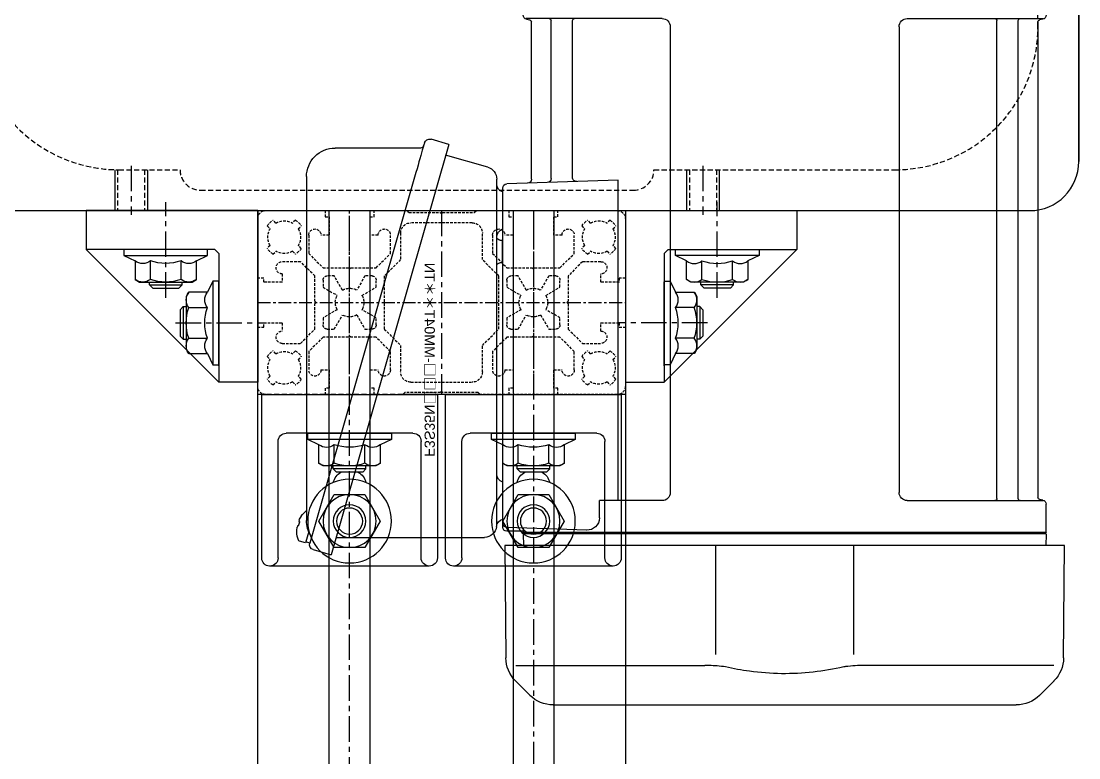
# Model space of a CAD drawing. Header units: inches. Extents: x 0 to 77285, y -118 to 40065.
# Drawn here: x 21707.9 to 21966.8, y 2264.9 to 2445.2 of the extents above; entities that cross this region are included whole.
import ezdxf

# ---------------------------------------------------------------- set-up
doc = ezdxf.new("R2010")
doc.units = ezdxf.units.IN
doc.header["$LTSCALE"] = 5
doc.header["$MEASUREMENT"] = 0
doc.linetypes.add('CENTER', pattern=[2, 1.25, -0.25, 0.25, -0.25])
doc.linetypes.add('HIDDEN', pattern=[0.375, 0.25, -0.125])
for name, color, linetype in [('11', 1, 'CENTER'), ('22', 2, 'HIDDEN'), ('44', 4, 'Continuous'), ('55', 5, 'Continuous'), ('A', 8, 'Continuous'), ('BOM-T', 4, 'Continuous'), ('T', 3, 'Continuous')]:
    doc.layers.add(name, color=color, linetype=linetype)
doc.styles.get("Standard").update_dxf_attribs({"font": 'arial.ttf'})

# ---------------------------------------------------------------- blocks, each defined once
blk = doc.blocks.new('A$C65cb6dcf')
for p, q in [((0, 0), (0, -274.5)), ((-268, -286.5), (-12, -286.5))]:
    blk.add_line(p, q)
blk.add_arc((-12, -274.5), 12, 270, 0)
blk = doc.blocks.new('A$C58fd9bc3')
for p, q in [((0, -274.5), (0, 0)), ((-268, -286.5), (-12, -286.5))]:
    blk.add_line(p, q)
blk.add_arc((-12, -274.5), 12, 270, 0)
at = {"layer": '11'}
for p, q in [((-232, -275.5), (-232, -287.5)), ((-92, -275.5), (-92, -287.5))]:
    blk.add_line(p, q, dxfattribs=at)
at = {"layer": '22'}
for p, q in [((-10, -241.5), (-10, -88.19)), ((-235.32, -276.5), (-235.32, -286.5)), ((-235, -276.5), (-220, -276.5)), ((-228.68, -276.5), (-228.68, -286.5)), ((-104, -276.5), (-45, -276.5)), ((-95.32, -276.5), (-95.32, -286.5)), ((-88.68, -276.5), (-88.68, -286.5)), ((-215, -281.5), (-109, -281.5))]:
    blk.add_line(p, q, dxfattribs=at)
for centre, radius, start, end in [((-235, -241.5), 35, 180, 270), ((-45, -241.5), 35, 270, 0), ((-215, -276.5), 5, 180, 270), ((-109, -276.5), 5, 270, 0)]:
    blk.add_arc(centre, radius, start, end, dxfattribs=at)
at = {"layer": 'T'}
for p, q in [((-236, -276.5), (-236, -286.5)), ((-228, -276.5), (-228, -286.5)), ((-96, -276.5), (-96, -286.5)), ((-88, -276.5), (-88, -286.5))]:
    blk.add_line(p, q, dxfattribs=at)
blk = doc.blocks.new('A$C6a1ff33b')
for name in ['A$C58fd9bc3', 'A$C65cb6dcf']:
    blk.add_blockref(name, (0, -9))
blk = doc.blocks.new('A$C710ee95d')
for p, q in [((-334.5, 68.26), (-307, 68.5)), ((-307, 68.5), (-307, -68.5)), ((54, 68), (-140, 68)), ((-340.08, 65.92), (-343.66, 62.34)), ((-336.34, 65.84), (-336.34, 19.58)), ((2, 66.92), (-88, 66.92)), ((-304.2, 64), (-307, 63.93)), ((-304.2, 64), (-304, 63.81)), ((-303.7, 64), (-304, 63.83)), ((-304, -63.83), (-304, 63.83)), ((-304, -63.81), (-304, 63.81)), ((-303.7, 64), (-296.84, 64)), ((-303.7, -64), (-303.7, 64)), ((-295.98, 30), (-296, 63.34)), ((-295.85, 63.17), (-295.72, 62.41)), ((-178.15, 63.17), (-178.28, 62.41)), ((-177.98, 30), (-178, 63.34)), ((-177.16, 64), (-170.3, 64)), ((-170.3, 64), (-170, 63.83)), ((-170.3, -64), (-170.3, 64)), ((-170, 64), (-149.8, 64)), ((-170, 64), (-170, -64)), ((-170, 64), (-170, -64)), ((-170, 64), (-170, -64)), ((-170, 63.83), (-170, -63.83)), ((-93.12, 62.5), (7.12, 62.5)), ((-178.77, 62), (-295.23, 62)), ((-143.82, 32.44), (-98.44, 60.97)), ((-95.06, 59.23), (-95.89, 62.11)), ((9.06, 59.23), (9.89, 62.11)), ((57.82, 32.44), (12.44, 60.97)), ((-295.5, 57.17), (-178.5, 57.17)), ((-142.23, 29.9), (-96.84, 58.43)), ((-93.12, 59.5), (7.12, 59.5)), ((56.23, 29.9), (10.84, 58.43)), ((-346, -56.69), (-346, 56.69)), ((-295.5, 51.93), (-178.5, 51.93)), ((68, -54), (68, 54)), ((-147.25, 28.81), (-144.63, 27.36)), ((61.25, 28.81), (58.63, 27.36)), ((-179.98, 28), (-293.98, 28)), ((-154, -23.97), (-154, 23.97)), ((-152.92, -23.97), (-152.92, 23.97)), ((-148.5, -23.97), (-148.5, 23.97)), ((-145.5, -23.97), (-145.5, 23.97)), ((59.5, -23.97), (59.5, 23.97)), ((62.5, -23.97), (62.5, 23.97)), ((66.92, -23.97), (66.92, 23.97)), ((-307, 16.87), (-333.64, 16.84)), ((-155, 17.71), (-154, 17.71)), ((-155, -17.71), (-155, 17.71)), ((20.8, 5), (16.77, 5)), ((20.8, -5), (20.8, 5)), ((20.8, -5), (16.77, -5)), ((-333.64, -16.84), (-307, -16.87)), ((-155, -17.71), (-154, -17.71)), ((-336.34, -65.84), (-336.34, -19.57)), ((-180, -28), (-294, -28)), ((-147.25, -28.81), (-144.63, -27.36)), ((61.25, -28.81), (58.63, -27.36)), ((-296, -30), (-296, -45.37)), ((-178, -30), (-178, -63.34)), ((-142.23, -29.9), (-96.84, -58.43)), ((56.23, -29.9), (10.84, -58.43)), ((-143.82, -32.44), (-98.44, -60.97)), ((57.82, -32.44), (12.44, -60.97)), ((-296, -40.79), (-217.51, -40.79)), ((-217.51, -40.79), (-218.47, -68.03)), ((-300.22, -45.37), (-296, -45.37)), ((-303.22, -48.47), (-302.53, -68.03)), ((-216.89, -51.93), (-178.5, -51.93)), ((-217.14, -57.17), (-178.5, -57.17)), ((-95.06, -59.23), (-95.89, -62.11)), ((-93.12, -59.5), (7.12, -59.5)), ((9.06, -59.23), (9.89, -62.11)), ((-217.31, -62), (-178.77, -62)), ((-343.66, -62.34), (-340.08, -65.92)), ((-304.2, -64), (-307, -63.93)), ((-304.2, -64), (-304, -63.81)), ((-303.7, -64), (-304, -63.83)), ((-302.66, -64), (-303.7, -64)), ((-303.5, -64), (-303.5, -68)), ((-178.15, -63.17), (-178.28, -62.41)), ((-170.5, -64), (-177.16, -64)), ((-170.5, -64), (-170.3, -64)), ((-170.3, -64), (-170, -63.83)), ((-170, -64), (-149.8, -64)), ((-93.12, -62.5), (7.12, -62.5)), ((2, -66.92), (-88, -66.92)), ((-307, -68.5), (-334.49, -68.26)), ((-302.5, -69), (-219.47, -69)), ((-300.56, -69), (-291.44, -69)), ((-237.8, -69.1), (-232.2, -69.1)), ((-237.8, -69.1), (-237.8, -69.7)), ((-232.2, -69.7), (-232.2, -69.1)), ((-229.56, -69), (-220.44, -69)), ((54, -68), (-140, -68)), ((-302.18, -70.5), (-217.27, -70.5)), ((-305, -109.84), (-305, -73.5)), ((-214.38, -72.68), (-211.45, -83.02)), ((-208.78, -82.25), (-309.23, -111.05)), ((-208.78, -82.25), (-207.54, -86.57)), ((-215.64, -90.25), (-306.38, -116.27)), ((-209.68, -89.14), (-209.68, -110.05)), ((-307.99, -115.38), (-309.23, -111.05)), ((-306.38, -116.27), (-306.1, -117.23)), ((-303.58, -116.51), (-306.31, -117.29)), ((-306.31, -117.29), (-305.88, -118.77)), ((-302.2, -118.99), (-302.13, -119.23)), ((-301.14, -118.95), (-301.21, -118.71)), ((-300.8, -118.85), (-301.14, -118.95)), ((-216.68, -117.05), (-300.89, -117.05)), ((-302.13, -119.23), (-302.46, -119.33))]:
    blk.add_line(p, q)
blk.add_lwpolyline([(-208.43, -88.18), (-208.48, -88.2), (-208.64, -88.24), (-208.9, -88.32), (-209.25, -88.42), (-209.7, -88.55), (-210.24, -88.7), (-210.86, -88.88), (-211.54, -89.08), (-212.29, -89.29), (-213.08, -89.52), (-213.91, -89.75), (-214.77, -90), (-215.64, -90.25)])
for centre, radius in [((-140, 54), 7), ((54, 54), 7), ((0, 0), 47.5), ((0, 0), 45.5), ((0, 0), 42.5), ((0, 0), 41.92), ((0, 0), 36.58), ((0, 0), 36), ((0, 0), 24.5), ((-140, -54), 7), ((54, -54), 7)]:
    blk.add_circle(centre, radius)
for centre, radius, start, end in [((-334.43, 60.26), 8, 90.5, 135), ((-140, 54), 14, 29.8995, 230.5294), ((-88, 2), 66, 90, 120.0269), ((2, 2), 66, 59.9731, 90), ((54, 54), 14, 309.4706, 150.1005), ((-140, 54), 12.92, 29.8995, 230.5294), ((-88, 2), 64.92, 90, 120.0269), ((2, 2), 64.92, 59.9731, 90), ((54, 54), 12.92, 309.4706, 150.1005), ((-338, 56.69), 8, 135, 180), ((-296.84, 63), 1, 10, 90), ((-295.23, 62.5), 0.5, 190, 270), ((-178.77, 62.5), 0.5, 270, 350), ((-177.16, 63), 1, 90, 170), ((-93.12, 52.5), 10, 90, 122.1523), ((7.12, 52.5), 10, 57.8477, 90), ((-123.53, 63.47), 6.08, 209.8995, 300.0269), ((-123.53, 63.47), 5, 209.8995, 300.0269), ((37.53, 63.47), 6.08, 239.9731, 330.1005), ((37.53, 63.47), 5, 239.9731, 330.1005), ((-295.5, 57.67), 0.5, 180, 270), ((-178.5, 57.67), 0.5, 270, 360), ((-93.12, 52.5), 7, 90, 122.1523), ((7.12, 52.5), 7, 57.8477, 90), ((-295.5, 51.43), 0.5, 90, 180), ((-178.5, 51.43), 0.5, 360, 90), ((-152.08, 39.33), 6.08, 311.4786, 50.5294), ((66.08, 39.33), 6.08, 129.4706, 228.5214), ((-152.08, 39.33), 5, 311.4786, 50.5294), ((66.08, 39.33), 5, 129.4706, 228.5214), ((-138.5, 23.97), 15.5, 131.4786, 180), ((-138.5, 23.97), 14.42, 131.4786, 180), ((52.5, 23.97), 14.42, 0, 48.5214), ((52.5, 23.97), 15.5, 0, 48.5214), ((-138.5, 23.97), 10, 122.1523, 180), ((52.5, 23.97), 10, 0, 57.8477), ((-293.98, 30), 2, 180, 270), ((-179.98, 30), 2, 270, 360), ((-138.5, 23.97), 7, 122.1523, 180), ((52.5, 23.97), 7, 0, 57.8477), ((0, 0), 17.5, 16.6015, 343.3985), ((-138.5, -23.97), 15.5, 180, 228.5214), ((-138.5, -23.97), 14.42, 180, 228.5214), ((-138.5, -23.97), 10, 180, 237.8477), ((-138.5, -23.97), 7, 180, 237.8477), ((52.5, -23.97), 7, 302.1523, 0), ((52.5, -23.97), 10, 302.1523, 0), ((52.5, -23.97), 14.42, 311.4786, 0), ((52.5, -23.97), 15.5, 311.4786, 0), ((-294, -30), 2, 90, 180), ((-180, -30), 2, 0, 90), ((-152.08, -39.33), 5, 309.4706, 48.5214), ((-152.08, -39.33), 6.08, 309.4706, 48.5214), ((66.08, -39.33), 6.08, 131.4786, 230.5294), ((66.08, -39.33), 5, 131.4786, 230.5294), ((-140, -54), 14, 129.4706, 330.1005), ((54, -54), 14, 209.8995, 50.5294), ((-300.22, -48.37), 3, 90, 182), ((-140, -54), 12.92, 129.4706, 330.1005), ((54, -54), 12.92, 209.8995, 50.5294), ((-216.89, -50.93), 1, 178, 270), ((-178.5, -51.43), 0.5, 270, 0), ((-338, -56.69), 8, 180, 224.9998), ((-217.14, -58.17), 1, 90, 178), ((-178.5, -57.67), 0.5, 0, 90), ((-123.53, -63.47), 6.08, 59.9731, 150.1005), ((-123.53, -63.47), 5, 59.9731, 150.1005), ((-88, -2), 66, 239.9731, 270), ((-88, -2), 64.92, 239.9731, 270), ((-93.12, -52.5), 7, 237.8477, 270), ((2, -2), 64.92, 270, 300.0269), ((2, -2), 66, 270, 300.0269), ((7.12, -52.5), 7, 270, 302.1523), ((37.53, -63.47), 6.08, 29.8995, 120.0269), ((37.53, -63.47), 5, 29.8995, 120.0269), ((-217.31, -63), 1, 90, 178), ((-178.77, -62.5), 0.5, 10, 90), ((-93.12, -52.5), 10, 237.8477, 270), ((7.12, -52.5), 10, 270, 302.1523), ((-177.16, -63), 1, 190, 270), ((-334.42, -60.26), 8, 224.9998, 269.5), ((-302.5, -68), 1, 180, 270), ((-301.53, -68), 1, 182, 270), ((-302.5, -68.53), 2, 275.7392, 346.2628), ((-289.5, -68.5), 2, 194.4775, 270), ((-238.6, -69.7), 0.8, 270, 0), ((-231.4, -69.7), 0.8, 180, 267.2245), ((-231.5, -68.5), 2, 270, 345.5225), ((-218.5, -68.5), 2, 194.4775, 270), ((-219.47, -68), 1, 270, 358), ((-302, -73.5), 3, 95.7392, 180), ((-217.27, -73.5), 3, 15.8235, 90), ((-208.79, -86.93), 1.3, 286, 16), ((-208.88, -89.14), 0.8, 106, 180), ((-216.68, -110.05), 7, 270, 0), ((-306.74, -115.02), 1.3, 196, 286), ((-304.97, -116.7), 0.8, 58.4666, 106), ((-300.89, -110.05), 7, 238.4666, 270), ((-305.54, -118.68), 0.36, 196.0043, 249.6459), ((-303.4, -112.92), 6.5, 249.6459, 268.1417), ((-303.67, -111.97), 7.18, 281.89, 290.1186), ((-303.4, -112.92), 6.48, 293.7011, 303.8394), ((-303.4, -112.92), 6.5, 303.8669, 320.5592), ((-303.4, -112.92), 6.48, 268.1692, 278.3075)]:
    blk.add_arc(centre, radius, start, end)
for points, knots in [([(-336.34, 19.58), (-336.34, 18.05), (-336.44, 16.49), (-336.65, 14.75), (-336.67, 14.61), (-336.69, 14.46)], [0, 0, 0, 0, 0.8950807, 0.8950807, 0.9773939, 0.9773939, 0.9773939, 0.9773939]), ([(-336.69, 14.46), (-337.25, 11.98), (-337.68, 9.49), (-338.25, 4.41), (-338.38, 1.82), (-338.32, -3.39), (-338.12, -6.01), (-337.49, -10.56), (-337.13, -12.52), (-336.69, -14.46)], [0.0043593, 0.0043593, 0.0043593, 0.0043593, 0.2631174, 0.2631174, 0.5281137, 0.5281137, 0.79311, 0.79311, 0.9956447, 0.9956447, 0.9956447, 0.9956447]), ([(-336.69, -14.46), (-336.5, -15.84), (-336.39, -17.2), (-336.34, -18.89), (-336.34, -19.23), (-336.34, -19.58)], [0.0226079, 0.0226079, 0.0226079, 0.0226079, 0.7980513, 0.7980513, 1, 1, 1, 1])]:
    blk.add_open_spline(points, degree=3, knots=knots)
at = {"layer": '11'}
for p, q in [((-140, 45), (-140, 63)), ((54, 45), (54, 63)), ((-149, 54), (-131, 54)), ((45, 54), (63, 54)), ((0, -48.5), (0, 48.5)), ((-48.5, 0), (48.5, 0)), ((-140, -63), (-140, -45)), ((54, -63), (54, -45)), ((-149, -54), (-131, -54)), ((45, -54), (63, -54))]:
    blk.add_line(p, q, dxfattribs=at)
at = {"layer": 'T'}
for centre in [(-140, 54), (54, 54), (-140, -54), (54, -54)]:
    blk.add_circle(centre, 8, dxfattribs=at)
at = {"layer": 'BOM-T'}
blk.add_text('F3S35N□□□-MM04T＊＊TN', height=2.5, dxfattribs=at).set_placement((-285.28, -88.14))
blk = doc.blocks.new('A$Cfae94e15')
at = {"layer": '55', "xscale": -1, "rotation": 270}
blk.add_blockref('A$C710ee95d', (0, 0), dxfattribs=at)
blk = doc.blocks.new('A$C25dea584')
for name, p in [('A$Cfae94e15', (228, -25)), ('A$C6a1ff33b', (300, 45.5))]:
    blk.add_blockref(name, p)
blk = doc.blocks.new('A$C674316cb')
at = {"rotation": 90}
blk.add_blockref('A$C25dea584', (45.5, 5125), dxfattribs=at)
blk = doc.blocks.new('A$C47db6cef')
at = {"ltscale": 0.506191}
for p, q in [((16.5, 45), (2, 45)), ((16.5, 43.5), (16.5, 45)), ((28.5, 45), (16.5, 45)), ((28.5, 45), (28.5, 43.5)), ((36.5, 45), (28.5, 45)), ((37, 44.5), (36.5, 45)), ((44.7, 44.5), (37, 44.5)), ((45, 44.2), (44.7, 44.5)), ((45.3, 44.5), (45, 44.2)), ((53, 44.5), (45.3, 44.5)), ((53.5, 45), (53, 44.5)), ((61.5, 45), (53.5, 45)), ((61.5, 43.5), (61.5, 45)), ((73.5, 45), (61.5, 45)), ((73.5, 45), (73.5, 43.5)), ((88, 45), (73.5, 45)), ((0, 43), (0, 28.5)), ((3.74, 42.67), (4.47, 41.95)), ((8.53, 41.95), (9.26, 42.67)), ((17.5, 43.5), (16.5, 43.5)), ((17.5, 39), (17.5, 43.5)), ((27.5, 43.5), (27.5, 39)), ((28.5, 43.5), (27.5, 43.5)), ((37.5, 42), (52.5, 42)), ((62.5, 43.5), (61.5, 43.5)), ((62.5, 39), (62.5, 43.5)), ((72.5, 43.5), (72.5, 39)), ((73.5, 43.5), (72.5, 43.5)), ((80.74, 42.67), (81.47, 41.95)), ((85.53, 41.95), (86.26, 42.67)), ((90, 28.5), (90, 43)), ((3.05, 40.53), (2.33, 41.26)), ((10.67, 41.26), (9.95, 40.53)), ((12.5, 34.5), (12.5, 39)), ((15.5, 39), (17.5, 39)), ((27.5, 39), (29.5, 39)), ((32.5, 39), (32.5, 34.5)), ((35, 33), (35, 39.5)), ((55, 39.5), (55, 33)), ((57.5, 34.5), (57.5, 39)), ((60.5, 39), (62.5, 39)), ((72.5, 39), (74.5, 39)), ((77.5, 39), (77.5, 34.5)), ((80.05, 40.53), (79.33, 41.26)), ((87.67, 41.26), (86.95, 40.53)), ((2.33, 35.74), (3.05, 36.47)), ((9.95, 36.47), (10.67, 35.74)), ((79.33, 35.74), (80.05, 36.47)), ((86.95, 36.47), (87.67, 35.74)), ((4.47, 35.05), (3.74, 34.33)), ((9.26, 34.33), (8.53, 35.05)), ((16, 31), (12.5, 34.5)), ((32.5, 34.5), (29, 31)), ((61, 31), (57.5, 34.5)), ((77.5, 34.5), (74, 31)), ((81.47, 35.05), (80.74, 34.33)), ((86.26, 34.33), (85.53, 35.05)), ((6, 32.5), (10.5, 32.5)), ((10.5, 32.5), (14, 29)), ((31, 29), (35, 33)), ((55, 33), (59, 29)), ((76, 29), (79.5, 32.5)), ((79.5, 32.5), (84, 32.5)), ((0, 28.5), (1.5, 28.5)), ((0, 28.5), (0, 16.5)), ((1.5, 28.5), (1.5, 27.5)), ((6, 27.5), (6, 29.5)), ((14, 29), (14, 22.8)), ((22.2, 31), (16, 31)), ((17, 29), (18.75, 29)), ((18.75, 29), (20.75, 25.53)), ((22.5, 30.7), (22.2, 31)), ((22.8, 31), (22.5, 30.7)), ((29, 31), (22.8, 31)), ((24.25, 25.53), (26.25, 29)), ((26.25, 29), (28, 29)), ((31, 16), (31, 29)), ((59, 29), (59, 16)), ((67.2, 31), (61, 31)), ((62, 29), (63.75, 29)), ((63.75, 29), (65.75, 25.53)), ((67.5, 30.7), (67.2, 31)), ((67.8, 31), (67.5, 30.7)), ((74, 31), (67.8, 31)), ((69.25, 25.53), (71.25, 29)), ((71.25, 29), (73, 29)), ((76, 22.8), (76, 29)), ((84, 29.5), (84, 27.5)), ((88.5, 28.5), (90, 28.5)), ((88.5, 27.5), (88.5, 28.5)), ((90, 16.5), (90, 28.5)), ((1.5, 27.5), (6, 27.5)), ((16, 26.25), (16, 28)), ((19.47, 24.25), (16, 26.25)), ((29, 26.25), (25.53, 24.25)), ((29, 28), (29, 26.25)), ((61, 26.25), (61, 28)), ((64.47, 24.25), (61, 26.25)), ((74, 26.25), (70.53, 24.25)), ((74, 28), (74, 26.25)), ((84, 27.5), (88.5, 27.5)), ((14, 22.8), (14.3, 22.5)), ((14.3, 22.5), (14, 22.2)), ((14, 22.2), (14, 16)), ((16, 18.75), (19.47, 20.75)), ((25.53, 20.75), (29, 18.75)), ((61, 18.75), (64.47, 20.75)), ((70.53, 20.75), (74, 18.75)), ((75.7, 22.5), (76, 22.8)), ((76, 22.2), (75.7, 22.5)), ((76, 16), (76, 22.2)), ((16, 17), (16, 18.75)), ((20.75, 19.47), (18.75, 16)), ((26.25, 16), (24.25, 19.47)), ((29, 18.75), (29, 17)), ((61, 17), (61, 18.75)), ((65.75, 19.47), (63.75, 16)), ((71.25, 16), (69.25, 19.47)), ((74, 18.75), (74, 17)), ((0, 16.5), (0, 2)), ((1.5, 16.5), (0, 16.5)), ((1.5, 17.5), (1.5, 16.5)), ((6, 17.5), (1.5, 17.5)), ((6, 15.5), (6, 17.5)), ((14, 16), (10.5, 12.5)), ((18.75, 16), (17, 16)), ((28, 16), (26.25, 16)), ((35, 12), (31, 16)), ((59, 16), (55, 12)), ((63.75, 16), (62, 16)), ((73, 16), (71.25, 16)), ((79.5, 12.5), (76, 16)), ((84, 17.5), (84, 15.5)), ((88.5, 17.5), (84, 17.5)), ((88.5, 16.5), (88.5, 17.5)), ((90, 16.5), (88.5, 16.5)), ((90, 2), (90, 16.5)), ((12.5, 10.5), (16, 14)), ((16, 14), (22.2, 14)), ((22.2, 14), (22.5, 14.3)), ((22.5, 14.3), (22.8, 14)), ((22.8, 14), (29, 14)), ((29, 14), (32.5, 10.5)), ((57.5, 10.5), (61, 14)), ((61, 14), (67.2, 14)), ((67.2, 14), (67.5, 14.3)), ((67.5, 14.3), (67.8, 14)), ((67.8, 14), (74, 14)), ((74, 14), (77.5, 10.5)), ((3.74, 10.67), (4.47, 9.95)), ((10.5, 12.5), (6, 12.5)), ((8.53, 9.95), (9.26, 10.67)), ((12.5, 6), (12.5, 10.5)), ((32.5, 10.5), (32.5, 6)), ((35, 5.5), (35, 12)), ((55, 12), (55, 5.5)), ((57.5, 6), (57.5, 10.5)), ((77.5, 10.5), (77.5, 6)), ((84, 12.5), (79.5, 12.5)), ((80.74, 10.67), (81.47, 9.95)), ((85.53, 9.95), (86.26, 10.67)), ((3.05, 8.53), (2.33, 9.26)), ((10.67, 9.26), (9.95, 8.53)), ((80.05, 8.53), (79.33, 9.26)), ((87.67, 9.26), (86.95, 8.53)), ((17.5, 6), (15.5, 6)), ((17.5, 1.5), (17.5, 6)), ((27.5, 6), (27.5, 1.5)), ((29.5, 6), (27.5, 6)), ((62.5, 6), (60.5, 6)), ((62.5, 1.5), (62.5, 6)), ((72.5, 6), (72.5, 1.5)), ((74.5, 6), (72.5, 6)), ((2.33, 3.74), (3.05, 4.47)), ((4.47, 3.05), (3.74, 2.33)), ((9.26, 2.33), (8.53, 3.05)), ((9.95, 4.47), (10.67, 3.74)), ((52.5, 3), (37.5, 3)), ((79.33, 3.74), (80.05, 4.47)), ((81.47, 3.05), (80.74, 2.33)), ((86.26, 2.33), (85.53, 3.05)), ((86.95, 4.47), (87.67, 3.74)), ((2, 0), (16.5, 0)), ((16.5, 1.5), (17.5, 1.5)), ((16.5, 0), (16.5, 1.5)), ((16.5, 0), (28.5, 0)), ((27.5, 1.5), (28.5, 1.5)), ((28.5, 1.5), (28.5, 0)), ((28.5, 0), (35.55, 0)), ((35.55, 0), (36.05, 0.5)), ((36.05, 0.5), (44.7, 0.5)), ((44.7, 0.5), (45, 0.8)), ((45, 0.8), (45.3, 0.5)), ((45.3, 0.5), (53.95, 0.5)), ((53.95, 0.5), (54.45, 0)), ((61.5, 1.5), (62.5, 1.5)), ((61.5, 0), (61.5, 1.5)), ((72.5, 1.5), (73.5, 1.5)), ((73.5, 1.5), (73.5, 0))]:
    blk.add_line(p, q, dxfattribs=at)
for p, q in [((54.45, 0), (61.5, 0)), ((61.5, 0), (73.5, 0)), ((73.5, 0), (88, 0))]:
    blk.add_line(p, q)
for centre, radius, start, end in [((2, 43), 2, 90, 180), ((88, 43), 2, 0, 90), ((6.5, 38.5), 5, 123.463, 146.537), ((6.5, 38.5), 4, 59.4775, 120.5225), ((6.5, 38.5), 5, 33.463, 56.537), ((37.5, 39.5), 2.5, 90, 180), ((52.5, 39.5), 2.5, 0, 90), ((83.5, 38.5), 5, 123.463, 146.537), ((83.5, 38.5), 4, 59.4775, 120.5225), ((83.5, 38.5), 5, 33.463, 56.537), ((6.5, 38.5), 4, 149.4775, 210.5225), ((6.5, 38.5), 4, 329.4775, 30.5225), ((14, 39), 1.5, 0, 180), ((31, 39), 1.5, 0, 180), ((59, 39), 1.5, 0, 180), ((76, 39), 1.5, 0, 180), ((83.5, 38.5), 4, 149.4775, 210.5225), ((83.5, 38.5), 4, 329.4775, 30.5225), ((6.5, 38.5), 5, 213.463, 236.537), ((6.5, 38.5), 4, 239.4775, 300.5225), ((6.5, 38.5), 5, 303.463, 326.537), ((83.5, 38.5), 5, 213.463, 236.537), ((83.5, 38.5), 4, 239.4775, 300.5225), ((83.5, 38.5), 5, 303.463, 326.537), ((6, 31), 1.5, 90, 270), ((84, 31), 1.5, 270, 90), ((17, 28), 1, 90, 180), ((28, 28), 1, 0, 90), ((62, 28), 1, 90, 180), ((73, 28), 1, 0, 90), ((22.5, 22.5), 3.5, 60, 120), ((67.5, 22.5), 3.5, 60, 120), ((22.5, 22.5), 3.5, 150, 210), ((22.5, 22.5), 3.5, 330, 30), ((67.5, 22.5), 3.5, 150, 210), ((67.5, 22.5), 3.5, 330, 30), ((22.5, 22.5), 3.5, 240, 300), ((67.5, 22.5), 3.5, 240, 300), ((17, 17), 1, 180, 270), ((28, 17), 1, 270, 0), ((62, 17), 1, 180, 270), ((73, 17), 1, 270, 0), ((6, 14), 1.5, 90, 270), ((84, 14), 1.5, 270, 90), ((6.5, 6.5), 5, 123.463, 146.537), ((6.5, 6.5), 4, 59.4775, 120.5225), ((6.5, 6.5), 5, 33.463, 56.537), ((83.5, 6.5), 5, 123.463, 146.537), ((83.5, 6.5), 4, 59.4775, 120.5225), ((83.5, 6.5), 5, 33.463, 56.537), ((6.5, 6.5), 4, 149.4775, 210.5225), ((6.5, 6.5), 4, 329.4775, 30.5225), ((83.5, 6.5), 4, 149.4775, 210.5225), ((83.5, 6.5), 4, 329.4775, 30.5225), ((14, 6), 1.5, 180, 0), ((31, 6), 1.5, 180, 0), ((37.5, 5.5), 2.5, 180, 270), ((52.5, 5.5), 2.5, 270, 0), ((59, 6), 1.5, 180, 0), ((76, 6), 1.5, 180, 0), ((6.5, 6.5), 5, 213.463, 236.537), ((6.5, 6.5), 4, 239.4775, 300.5225), ((6.5, 6.5), 5, 303.463, 326.537), ((83.5, 6.5), 5, 213.463, 236.537), ((83.5, 6.5), 4, 239.4775, 300.5225), ((83.5, 6.5), 5, 303.463, 326.537), ((2, 2), 2, 180, 270), ((88, 2), 2, 270, 0)]:
    blk.add_arc(centre, radius, start, end, dxfattribs=at)
at = {"layer": '11', "ltscale": 0.506191}
for p, q in [((22.5, 45), (22.5, 0)), ((67.5, 0), (67.5, 45)), ((90, 22.5), (0, 22.5))]:
    blk.add_line(p, q, dxfattribs=at)
at = {"layer": '11'}
blk.add_line((45, 45), (45, 0), dxfattribs=at)
at = {"layer": 'A', "ltscale": 0.506191}
for p, q in [((0, 45), (0, 43)), ((2, 45), (0, 45)), ((53.5, 45), (36.5, 45)), ((90, 45), (88, 45)), ((90, 43), (90, 45)), ((0, 2), (0, 0)), ((0, 0), (2, 0)), ((35.55, 0), (54.45, 0)), ((90, 0), (90, 2))]:
    blk.add_line(p, q, dxfattribs=at)
at = {"layer": 'A'}
blk.add_line((88, 0), (90, 0), dxfattribs=at)
blk = doc.blocks.new('af!@$!2^^&&@$aD읾ㅇㄹA$C5BB358B1')
for p, q in [((1.74, 42), (43.74, 42)), ((1.74, 42), (1.74, 0)), ((43.74, 42), (43.74, 32.5)), ((12.24, 32.5), (11.24, 31.5)), ((43.74, 32.5), (11.24, 0)), ((11.24, 31.5), (11.24, 0)), ((12.24, 32.5), (43.74, 32.5)), ((13.99, 32.5), (34.49, 32.5)), ((13.99, 31), (13.99, 32.5)), ((34.49, 32.5), (34.49, 31)), ((34.49, 31), (13.99, 31)), ((16.73, 29.7), (13.99, 31)), ((16.73, 25.11), (16.73, 29.7)), ((20.48, 25.14), (20.48, 29.7)), ((27.99, 25.14), (27.99, 29.7)), ((34.49, 31), (31.74, 29.7)), ((31.74, 29.7), (31.74, 25.11)), ((11.24, 24.75), (12.74, 24.75)), ((11.24, 4.04), (11.24, 24.54)), ((12.74, 24.75), (12.74, 4.25)), ((12.74, 24.75), (14.04, 22.01)), ((17.79, 24.5), (16.73, 25.11)), ((30.68, 24.5), (17.79, 24.5)), ((20.24, 23.8), (20.24, 24.5)), ((28.24, 23.8), (20.24, 23.8)), ((21.04, 23), (20.24, 23.8)), ((27.44, 23), (28.24, 23.8)), ((28.24, 23.8), (28.24, 24.5)), ((31.74, 25.11), (30.68, 24.5)), ((14.04, 22.01), (18.63, 22.01)), ((18.63, 22.01), (19.24, 20.94)), ((19.24, 20.94), (19.24, 8.06)), ((27.44, 23), (21.04, 23)), ((18.59, 18.25), (14.04, 18.25)), ((19.94, 18.5), (19.24, 18.5)), ((19.94, 18.5), (19.94, 10.5)), ((20.74, 17.7), (19.94, 18.5)), ((20.74, 17.7), (20.74, 11.3)), ((18.59, 10.75), (14.04, 10.75)), ((19.94, 10.5), (19.24, 10.5)), ((20.74, 11.3), (19.94, 10.5)), ((19.24, 8.06), (18.63, 6.99)), ((14.04, 6.99), (12.74, 4.25)), ((18.63, 6.99), (14.04, 6.99)), ((12.74, 4.25), (11.24, 4.25)), ((1.74, 0), (11.24, 0))]:
    blk.add_line(p, q)
for centre, radius, start, end in [((18.61, 32.11), 3.06, 232.1211, 307.8789), ((24.24, 40.32), 11.26, 250.5288, 289.4712), ((29.87, 32.11), 3.06, 232.1211, 307.8789), ((18.61, 27.56), 3.06, 232.1211, 307.8789), ((24.24, 35.76), 11.26, 250.5288, 289.4712), ((29.87, 27.56), 3.06, 232.1211, 307.8789), ((11.62, 20.13), 3.06, 322.1211, 37.8789), ((16.18, 20.13), 3.06, 322.1211, 37.8789), ((3.42, 14.5), 11.26, 340.5288, 19.4712), ((7.98, 14.5), 11.26, 340.5288, 19.4712), ((11.62, 8.87), 3.06, 322.1211, 37.8789), ((16.18, 8.87), 3.06, 322.1211, 37.8789)]:
    blk.add_arc(centre, radius, start, end)
at = {"layer": '11'}
for p, q in [((24.24, 20.66), (24.24, 44.03)), ((21.83, 14.5), (0, 14.5))]:
    blk.add_line(p, q, dxfattribs=at)
blk = doc.blocks.new('A$C632A6005')
for p, q in [((-21.5, 0), (-21.5, -40)), ((21.5, 0), (-21.5, 0)), ((21.5, -40.1), (21.5, 0)), ((-15.5, -9.5), (15.5, -9.5)), ((10.25, -9.5), (-10.25, -9.5)), ((-10.25, -9.5), (-10.25, -11)), ((10.25, -11), (10.25, -9.5)), ((-17.5, -40), (-17.5, -11.5)), ((-10.25, -11), (10.25, -11)), ((-10.25, -11), (-7.51, -12.3)), ((-7.51, -12.3), (-7.51, -16.89)), ((-3.75, -16.86), (-3.75, -12.3)), ((3.76, -16.86), (3.76, -12.3)), ((7.51, -12.3), (10.25, -11)), ((7.51, -16.89), (7.51, -12.3)), ((17.5, -40), (17.5, -11.5)), ((-7.51, -16.89), (-6.44, -17.5)), ((-6.44, -17.5), (6.45, -17.5)), ((-4, -18.2), (-4, -17.5)), ((4, -18.2), (4, -17.5)), ((6.45, -17.5), (7.51, -16.89)), ((-4, -18.2), (4, -18.2)), ((-3.2, -19), (-4, -18.2)), ((-3.2, -19), (3.2, -19)), ((3.2, -19), (4, -18.2)), ((-3.75, -24.5), (-7.5, -31)), ((3.75, -24.5), (-3.75, -24.5)), ((7.51, -31), (3.75, -24.5)), ((-7.5, -31), (-3.75, -37.5)), ((3.75, -37.5), (7.51, -31)), ((-3.75, -37.5), (3.75, -37.5)), ((-19.5, -42), (19.6, -42))]:
    blk.add_line(p, q)
for radius in [10.25, 6.5, 4, 3.2]:
    blk.add_circle((0, -31), radius)
for centre, radius, start, end in [((-15.5, -11.5), 2, 90, 180), ((15.5, -11.5), 2, 0, 90), ((-5.63, -9.89), 3.06, 232.1211, 307.8789), ((0, -1.68), 11.26, 250.5288, 289.4712), ((5.63, -9.89), 3.06, 232.1211, 307.8789), ((-5.63, -14.44), 3.06, 232.1211, 307.8789), ((0, -6.24), 11.26, 250.5288, 289.4712), ((5.63, -14.44), 3.06, 232.1211, 307.8789), ((0, -22.5), 4.1, 121.3886, 166.7272), ((0, -22.5), 4.1, 13.2728, 58.6114), ((-19.5, -40), 2, 180, 270), ((-19.5, -40), 2, 270, 0), ((19.5, -40), 2, 180, 270), ((19.6, -40.1), 1.9, 270, 0)]:
    blk.add_arc(centre, radius, start, end)
blk = doc.blocks.new('A$Ca189ae1b')
for p, q in [((-45, 0), (45, 0)), ((-45, -480), (-45, 0)), ((45, 0), (45, -480))]:
    blk.add_line(p, q)
at = {"layer": '11'}
for p, q in [((-22.5, -480), (-22.5, 0)), ((22.5, 0), (22.5, -480))]:
    blk.add_line(p, q, dxfattribs=at)
at = {"layer": 'A'}
for p, q in [((-27.5, -480), (-27.5, 0)), ((-17.5, -480), (-17.5, 0)), ((17.5, 0), (17.5, -480)), ((27.5, 0), (27.5, -480))]:
    blk.add_line(p, q, dxfattribs=at)
at = {"layer": '22', "xscale": -1}
blk.add_blockref('A$C47db6cef', (45, -45), dxfattribs=at)
at = {"layer": '44', "extrusion": (0, 0, -1), "zscale": -1}
blk.add_blockref('af!@$!2^^&&@$aD읾ㅇㄹA$C5BB358B1', (43.26, -42), dxfattribs=at)
at = {"layer": '44', "extrusion": (0, 0, -1), "xscale": -1, "zscale": -1}
blk.add_blockref('af!@$!2^^&&@$aD읾ㅇㄹA$C5BB358B1', (-43.26, -42), dxfattribs=at)
at = {"layer": '44', "xscale": -1}
for p in [(-22.5, -45), (22.5, -45)]:
    blk.add_blockref('A$C632A6005', p, dxfattribs=at)

msp = doc.modelspace()

# ---------------------------------------------------------------- block references
at = {"rotation": 270}
msp.add_blockref('A$C674316cb', (16541.76552788, 2694.33538786), dxfattribs=at)
msp.add_blockref('A$Ca189ae1b', (21810.76552788, 2398.83538786))

doc.saveas('drawing.dxf')
